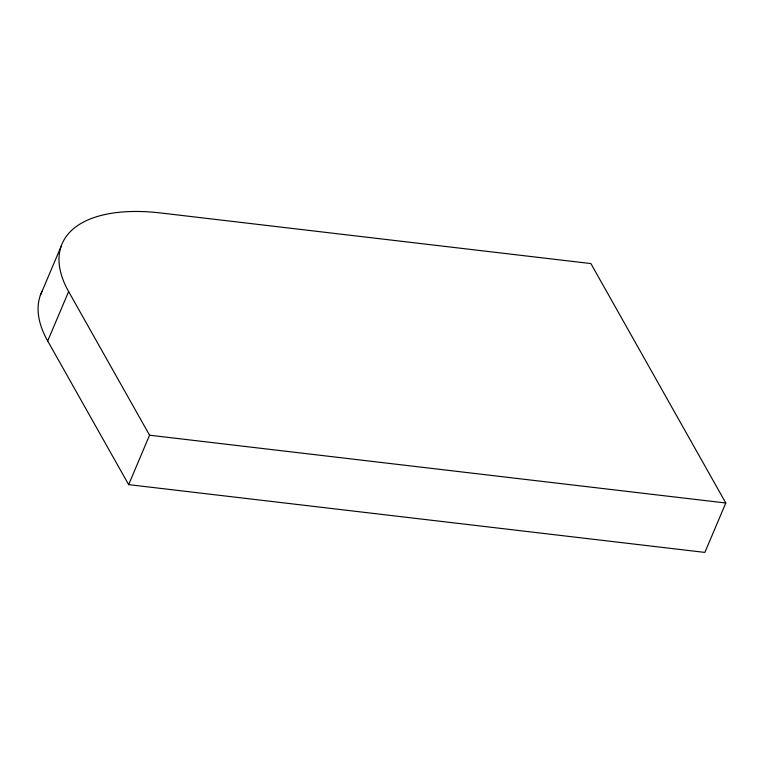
<?xml version="1.0" encoding="UTF-8"?>
<svg xmlns="http://www.w3.org/2000/svg" width="764" height="764" viewBox="0 0 764 764"><rect width="100%" height="100%" fill="white"/><g stroke="black" fill="none" stroke-linecap="round" stroke-linejoin="round"><path stroke-width="1.15" d="M40.349 295.391L61.273 245.979M47.702 340.973L68.626 291.562A166.227 78.807 23 0 1 161.166 213.022L590.887 263.57L725.8 502.999L704.866 552.41L128.648 484.634L47.702 340.973A166.227 78.807 23 0 1 42.144 291.179M128.648 484.634L149.572 435.213L68.626 291.562M149.572 435.213L725.8 502.999"/></g></svg>
